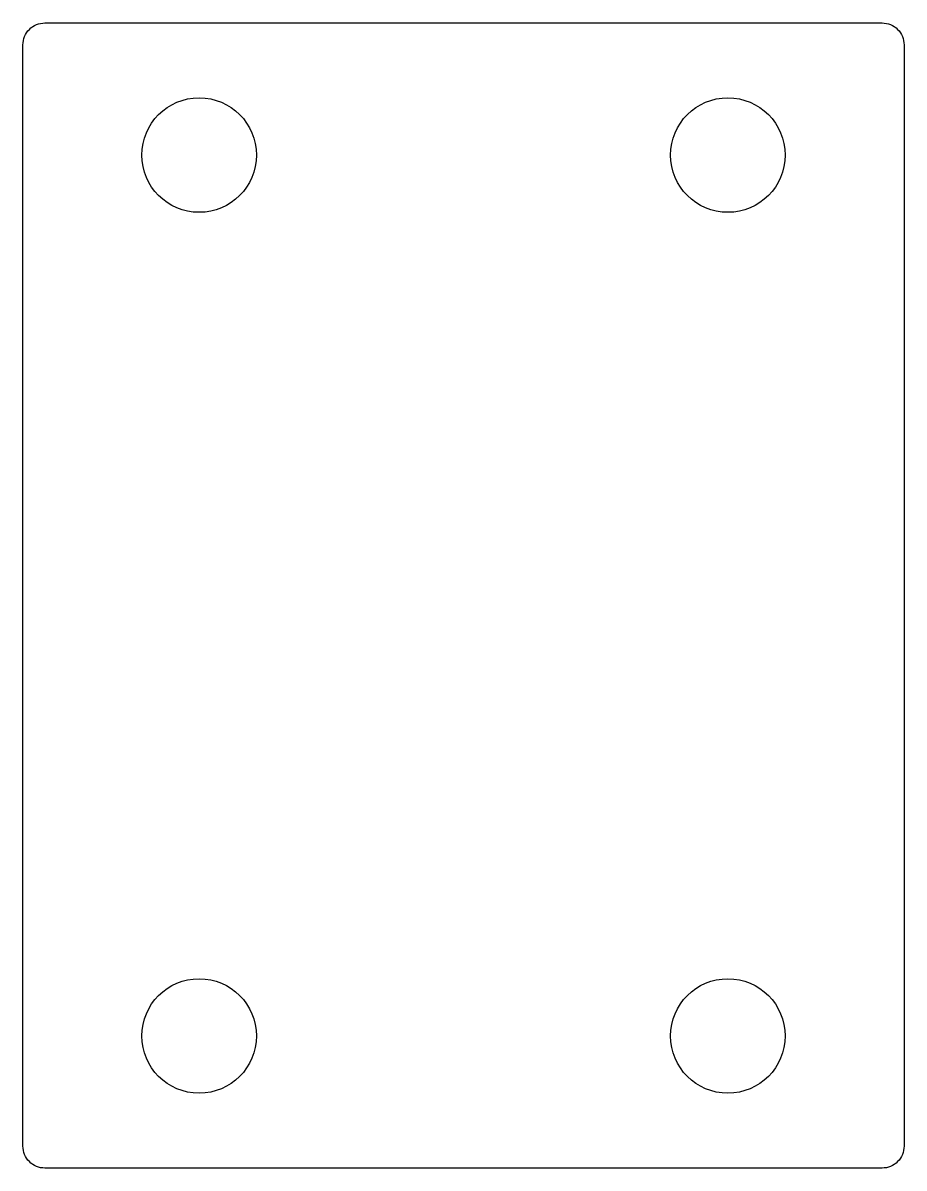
# Model space of a CAD drawing. Header units: millimetres. Extents: x 212.5 to 252.5, y 495.6 to 547.6.
import ezdxf

# ---------------------------------------------------------------- set-up
doc = ezdxf.new("R2010")
doc.units = ezdxf.units.MM
doc.layers.get('0').update_dxf_attribs({"linetype": 'CONTINUOUS'})

msp = doc.modelspace()

# ---------------------------------------------------------------- linework, layer by layer
msp.add_lwpolyline([(252.488, 496.645, -0.414214), (251.488, 495.645), (213.488, 495.645, -0.414214), (212.488, 496.645), (212.488, 546.645, -0.414214), (213.488, 547.645), (251.488, 547.645, -0.414214), (252.488, 546.645)], format="xyb", close=True)
msp.add_lwpolyline([(252.488, 496.645, -0.414214), (251.488, 495.645), (213.488, 495.645, -0.414214), (212.488, 496.645), (212.488, 546.645, -0.414214), (213.488, 547.645), (251.488, 547.645, -0.414214), (252.488, 546.645)], format="xyb", close=True)
for centre in [(220.488, 541.645, 0), (220.488, 541.645), (244.488, 541.645, 0), (244.488, 541.645), (220.488, 501.645, 0), (220.488, 501.645), (244.488, 501.645, 0), (244.488, 501.645)]:
    msp.add_circle(centre, 2.6)

doc.saveas('drawing.dxf')
